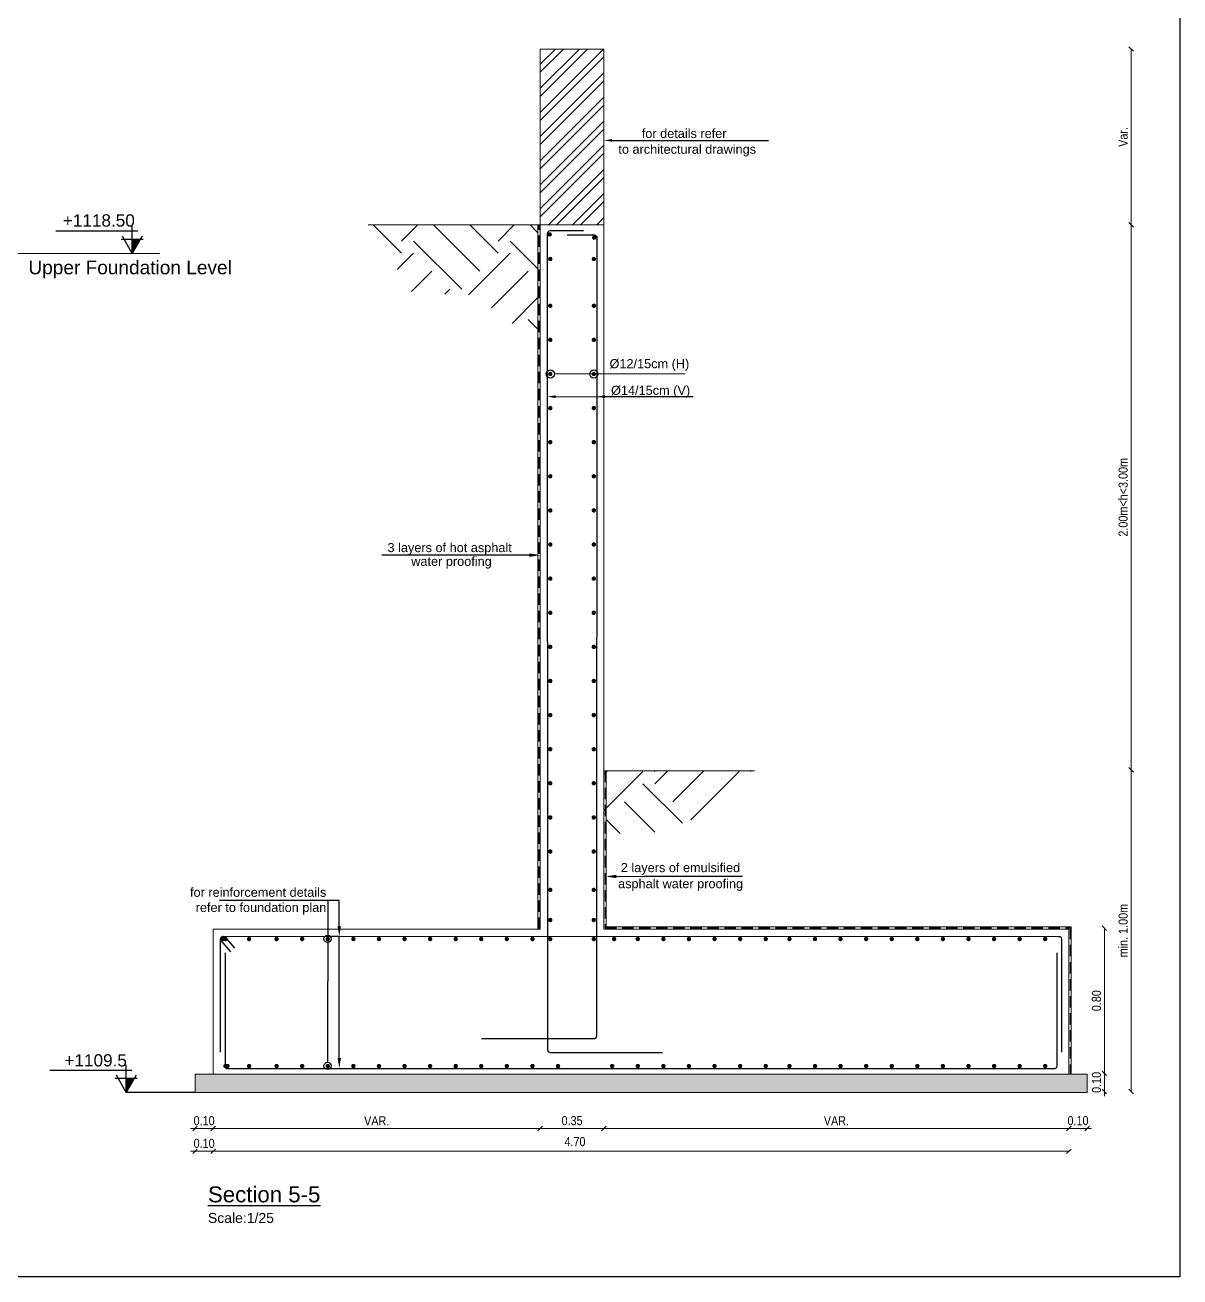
# Model space of a CAD drawing. Header units: metres. Extents: x -55 to 193, y -43 to 92.
# Drawn here: x 146.53 to 171.92, y 11.43 to 38.95 of the extents above; entities that cross this region are included whole.
import ezdxf
from ezdxf import colors
from ezdxf.entities.mleader import LeaderData, LeaderLine
from ezdxf.enums import TextEntityAlignment as Align
from ezdxf.math import Vec2, Vec3

# ---------------------------------------------------------------- set-up
doc = ezdxf.new("R2010")
doc.units = ezdxf.units.M
doc.header["$MEASUREMENT"] = 0
doc.linetypes.add('HIDDEN', pattern=[0.375, 0.25, -0.125])
for name, color, linetype in [('A-LEVELS', 9, 'Continuous'), ('S-BAR', 6, 'Continuous'), ('S-CONCRETE PLANS', 4, 'Continuous'), ('S-HATCH', 9, 'Continuous'), ('S-Leaders', 137, 'Continuous'), ('S-Steel', 3, 'Continuous'), ('S-TEXT SUB TITLE', 2, 'Continuous'), ('S-WATER PROOF', 8, 'HIDDEN')]:
    doc.layers.add(name, color=color, linetype=linetype)
for name, color, linetype, lineweight in [('S-CONCRETE', 2, 'Continuous', 15), ('S-CONCRETE DETAILS', 2, 'Continuous', 15), ('S-DIMENSIONS', 134, 'Continuous', 13), ('S-TEXT-STEEL', 255, 'Continuous', 15)]:
    doc.layers.add(name, color=color, linetype=linetype, lineweight=lineweight)
doc.styles.add('ARIAL', font='arial.ttf')
doc.styles.add('Site 1-200 (m)', font='arial.ttf', dxfattribs={"width": 0.85, "height": 0.2})
doc.styles.get("Standard").update_dxf_attribs({"font": 'arial.ttf'})
doc.styles.add('Tahoma', font='arial.ttf')
doc.dimstyles.new('1-25--', dxfattribs={"dimtxt": 0.36, "dimasz": 0.1, "dimexe": 0.144, "dimexo": 0.144, "dimgap": 0.072, "dimtad": 1, "dimlfac": 0.25, "dimzin": 1, "dimdsep": 46, "dimtxsty": 'Site 1-200 (m)', "dimblk": 'OBLIQUE', "dimcen": 90, "dimse1": 1, "dimse2": 1, "dimclrd": 256, "dimclrt": 256, "dimadec": 3, "dimazin": 0, "dimtfac": 1, "dimtix": 1, "dimtmove": 2, "dimatfit": 3, "dimfxl": 0.144, "dimtolj": 1, "dimlwd": -1, "dimarcsym": 0})
pattern_1 = [(45, (-31.86987494965138, -3.981857262152459), (2e-16, 2.121320343559642), [1.5, -1.5]), (45, (-32.26762251406881, -3.584109697735026), (2e-16, 2.121320343559642), [1.5, -1.5]), (45, (-32.66537007848624, -3.186362133317593), (2e-16, 2.121320343559642), [1.5, -1.5]), (135, (-32.66537007848624, -2.921197090372638), (-2.121320343559642, 4e-16), [1.5, -1.5]), (135, (-32.26762251406881, -2.523449525955204), (-2.121320343559642, 4e-16), [1.5, -1.5]), (135, (-31.86987494965138, -2.125701961537772), (-2.121320343559642, 4e-16), [1.5, -1.5])]

# ---------------------------------------------------------------- blocks, each defined once
blk = doc.blocks.new('LEV')
at = {"layer": 'A-LEVELS'}
blk.add_hatch(color=254, dxfattribs=at).paths.add_polyline_path([(0.1169134295108882, 0.2025000000000006), (0, 0.2025000000000006), (0, 0)])
for p, q in [((0, 0), (0, 0.4050000000000012)), ((0.0810000000000031, 0.3239999999999981), (-1.118999999999996, 0.3239999999999981)), ((0, 0.2025000000000006), (-0.1619999999999919, 0.2025000000000006)), ((0, 0), (-0.144882685902175, 0.2509441731196063)), ((0.144882685902175, 0.2509441731196347), (0, 0)), ((0.1619999999999919, 0.2025000000000006), (0, 0.2025000000000006))]:
    blk.add_line(p, q, dxfattribs=at)
blk = doc.blocks.new('ELEVATION LEVEL')
at = {"layer": 'A-LEVELS', "xscale": -1}
blk.add_blockref('LEV', (0, 0), dxfattribs=at)
at = {"layer": 'A-LEVELS', "style": 'ARIAL'}
blk.add_attdef('+651.35', (0.1127573357080109, 0.4249593952554278), '', height=0.2199999999999998, rotation=359.9993380090004, dxfattribs=at)
blk = doc.blocks.new('S-Close')
at = {"layer": 'S-Steel'}
blk.add_lwpolyline([(-0.2532255480060765, -0.2021581348900043), (-0.0496091623454035, 0.0377893729234875, -0.908352325849596), (0.0442348477027672, -0.0412845239187652), (-0.1585428042623427, -0.2819387570915749)], format="xyb", dxfattribs=at)
blk = doc.blocks.new('_OBLIQUE')
at = {"color": 0, "linetype": 'ByBlock'}
blk.add_line((-0.5, -0.5), (0.5, 0.5), dxfattribs=at)
blk = doc.blocks.new('*D259')
at = {"layer": 'S-DIMENSIONS', "transparency": 16777216}
for p, q in [((170.2625951628541, 15.9038263161695), (170.2625951628541, 16.0038263161695)), ((170.2625951628541, 15.50382631617168), (170.2625951628541, 15.9038263161695)), ((170.2625951628541, 15.50382631617168), (170.2625951628541, 15.40382631617168))]:
    blk.add_line(p, q, dxfattribs=at)
at = {"layer": 'S-DIMENSIONS', "transparency": 16777216, "xscale": 0.1, "yscale": 0.1, "zscale": 0.1}
for p, rotation in [((170.2625951628541, 15.9038263161695), 270), ((170.2625951628541, 15.50382631617168), 90)]:
    blk.add_blockref('_OBLIQUE', p, dxfattribs=dict(at, rotation=rotation))
at = {"layer": 'S-DIMENSIONS', "transparency": 16777216, "insert": (170.0884805653097, 15.70382631617062), "char_height": 0.2, "attachment_point": 5, "rotation": 90, "style": 'Site 1-200 (m)'}
blk.add_mtext('\\A1;0.10', dxfattribs=at)
blk = doc.blocks.new('*D260')
at = {"layer": 'S-DIMENSIONS', "transparency": 16777216}
blk.add_line((170.2625951628541, 15.9038263161695), (170.2625951628541, 19.09673189018112), dxfattribs=at)
at = {"layer": 'S-DIMENSIONS', "transparency": 16777216, "xscale": 0.1, "yscale": 0.1, "zscale": 0.1}
for p, rotation in [((170.2625951628541, 19.09673189018112), 90), ((170.2625951628541, 15.9038263161695), 270)]:
    blk.add_blockref('_OBLIQUE', p, dxfattribs=dict(at, rotation=rotation))
at = {"layer": 'S-DIMENSIONS', "transparency": 16777216, "insert": (170.0884805653097, 17.50027910317534), "char_height": 0.2, "attachment_point": 5, "rotation": 90, "style": 'Site 1-200 (m)'}
blk.add_mtext('\\A1;0.80', dxfattribs=at)
blk = doc.blocks.new('*D265')
at = {"layer": 'S-DIMENSIONS', "transparency": 16777216}
blk.add_line((159.2577098338749, 14.6874697901583), (169.4822433550957, 14.6874697901583), dxfattribs=at)
at = {"layer": 'S-DIMENSIONS', "transparency": 16777216, "xscale": 0.1, "yscale": 0.1, "zscale": 0.1, "rotation": 180}
blk.add_blockref('_OBLIQUE', (159.2577098338749, 14.6874697901583), dxfattribs=at)
at = {"layer": 'S-DIMENSIONS', "transparency": 16777216, "xscale": 0.1, "yscale": 0.1, "zscale": 0.1}
blk.add_blockref('_OBLIQUE', (169.4822433550957, 14.6874697901583), dxfattribs=at)
at = {"layer": 'S-DIMENSIONS', "transparency": 16777216, "insert": (164.3699765944853, 14.85946979015831), "char_height": 0.2, "attachment_point": 5, "style": 'Site 1-200 (m)'}
blk.add_mtext('\\A1;VAR.', dxfattribs=at)
blk = doc.blocks.new('*D266')
at = {"layer": 'S-DIMENSIONS', "transparency": 16777216}
blk.add_line((159.2577098338749, 14.6874697901583), (157.8577098338749, 14.6874697901583), dxfattribs=at)
at = {"layer": 'S-DIMENSIONS', "transparency": 16777216, "xscale": 0.1, "yscale": 0.1, "zscale": 0.1, "rotation": 180}
blk.add_blockref('_OBLIQUE', (157.8577098338749, 14.6874697901583), dxfattribs=at)
at = {"layer": 'S-DIMENSIONS', "transparency": 16777216, "xscale": 0.1, "yscale": 0.1, "zscale": 0.1}
blk.add_blockref('_OBLIQUE', (159.2577098338749, 14.6874697901583), dxfattribs=at)
at = {"layer": 'S-DIMENSIONS', "transparency": 16777216, "insert": (158.5577098338749, 14.86165260052665), "char_height": 0.2, "attachment_point": 5, "style": 'Site 1-200 (m)'}
blk.add_mtext('\\A1;0.35', dxfattribs=at)
blk = doc.blocks.new('*D267')
at = {"layer": 'S-DIMENSIONS', "transparency": 16777216}
blk.add_line((157.8577098338749, 14.6874697901583), (150.6656644649138, 14.6874697901583), dxfattribs=at)
at = {"layer": 'S-DIMENSIONS', "transparency": 16777216, "xscale": 0.1, "yscale": 0.1, "zscale": 0.1, "rotation": 180}
blk.add_blockref('_OBLIQUE', (150.6656644649138, 14.6874697901583), dxfattribs=at)
at = {"layer": 'S-DIMENSIONS', "transparency": 16777216, "xscale": 0.1, "yscale": 0.1, "zscale": 0.1}
blk.add_blockref('_OBLIQUE', (157.8577098338749, 14.6874697901583), dxfattribs=at)
at = {"layer": 'S-DIMENSIONS', "transparency": 16777216, "insert": (154.2616871493943, 14.85946979015831), "char_height": 0.2, "attachment_point": 5, "style": 'Site 1-200 (m)'}
blk.add_mtext('\\A1;VAR.', dxfattribs=at)
blk = doc.blocks.new('*D268')
at = {"layer": 'S-DIMENSIONS', "transparency": 16777216}
for p, q in [((150.2656644649139, 14.6874697901583), (150.1656644649139, 14.6874697901583)), ((150.6656644649138, 14.6874697901583), (150.2656644649139, 14.6874697901583)), ((150.6656644649138, 14.6874697901583), (150.7656644649138, 14.6874697901583))]:
    blk.add_line(p, q, dxfattribs=at)
at = {"layer": 'S-DIMENSIONS', "transparency": 16777216, "xscale": 0.1, "yscale": 0.1, "zscale": 0.1}
blk.add_blockref('_OBLIQUE', (150.2656644649139, 14.6874697901583), dxfattribs=at)
at = {"layer": 'S-DIMENSIONS', "transparency": 16777216, "xscale": 0.1, "yscale": 0.1, "zscale": 0.1, "rotation": 180}
blk.add_blockref('_OBLIQUE', (150.6656644649138, 14.6874697901583), dxfattribs=at)
at = {"layer": 'S-DIMENSIONS', "transparency": 16777216, "insert": (150.4656644649138, 14.86158438770264), "char_height": 0.2, "attachment_point": 5, "style": 'Site 1-200 (m)'}
blk.add_mtext('\\A1;0.10', dxfattribs=at)
blk = doc.blocks.new('*D269')
at = {"layer": 'S-DIMENSIONS', "transparency": 16777216}
for p, q in [((169.4822433550957, 14.6874697901583), (169.3822433550957, 14.6874697901583)), ((169.4822433550957, 14.6874697901583), (169.8822433550957, 14.6874697901583)), ((169.8822433550957, 14.6874697901583), (169.9822433550957, 14.6874697901583))]:
    blk.add_line(p, q, dxfattribs=at)
at = {"layer": 'S-DIMENSIONS', "transparency": 16777216, "xscale": 0.1, "yscale": 0.1, "zscale": 0.1}
blk.add_blockref('_OBLIQUE', (169.4822433550957, 14.6874697901583), dxfattribs=at)
at = {"layer": 'S-DIMENSIONS', "transparency": 16777216, "xscale": 0.1, "yscale": 0.1, "zscale": 0.1, "rotation": 180}
blk.add_blockref('_OBLIQUE', (169.8822433550957, 14.6874697901583), dxfattribs=at)
at = {"layer": 'S-DIMENSIONS', "transparency": 16777216, "insert": (169.6822433550957, 14.86158438770264), "char_height": 0.2, "attachment_point": 5, "style": 'Site 1-200 (m)'}
blk.add_mtext('\\A1;0.10', dxfattribs=at)
blk = doc.blocks.new('*D261')
at = {"layer": 'S-DIMENSIONS', "transparency": 16777216}
for p, q in [((150.2656644649139, 14.18862900614184), (150.1656644649139, 14.18862900614184)), ((150.2656644649139, 14.18862900614184), (150.6656644649138, 14.18862900614184)), ((150.6656644649138, 14.18862900614184), (150.7656644649138, 14.18862900614184))]:
    blk.add_line(p, q, dxfattribs=at)
at = {"layer": 'S-DIMENSIONS', "transparency": 16777216, "xscale": 0.1, "yscale": 0.1, "zscale": 0.1}
blk.add_blockref('_OBLIQUE', (150.2656644649139, 14.18862900614184), dxfattribs=at)
at = {"layer": 'S-DIMENSIONS', "transparency": 16777216, "xscale": 0.1, "yscale": 0.1, "zscale": 0.1, "rotation": 180}
blk.add_blockref('_OBLIQUE', (150.6656644649138, 14.18862900614184), dxfattribs=at)
at = {"layer": 'S-DIMENSIONS', "transparency": 16777216, "insert": (150.4656644649138, 14.36274360368618), "char_height": 0.2, "attachment_point": 5, "style": 'Site 1-200 (m)'}
blk.add_mtext('\\A1;0.10', dxfattribs=at)
blk = doc.blocks.new('*D262')
at = {"layer": 'S-DIMENSIONS', "transparency": 16777216}
blk.add_line((150.6656644649138, 14.18862900614184), (169.4822433550957, 14.18862900614184), dxfattribs=at)
at = {"layer": 'S-DIMENSIONS', "transparency": 16777216, "xscale": 0.1, "yscale": 0.1, "zscale": 0.1, "rotation": 180}
blk.add_blockref('_OBLIQUE', (150.6656644649138, 14.18862900614184), dxfattribs=at)
at = {"layer": 'S-DIMENSIONS', "transparency": 16777216, "xscale": 0.1, "yscale": 0.1, "zscale": 0.1}
blk.add_blockref('_OBLIQUE', (169.4822433550957, 14.18862900614184), dxfattribs=at)
at = {"layer": 'S-DIMENSIONS', "transparency": 16777216, "insert": (158.6211175912787, 14.39970500868452), "char_height": 0.2, "attachment_point": 5, "style": 'Site 1-200 (m)'}
blk.add_mtext('\\A1;4.70', dxfattribs=at)
blk = doc.blocks.new('*D263')
at = {"layer": 'S-DIMENSIONS', "transparency": 16777216}
blk.add_line((170.8505734786393, 22.57806238177158), (170.8505734786393, 34.55889016593812), dxfattribs=at)
at = {"layer": 'S-DIMENSIONS', "transparency": 16777216, "xscale": 0.1, "yscale": 0.1, "zscale": 0.1}
for p, rotation in [((170.8505734786393, 34.55889016593812), 90), ((170.8505734786393, 22.57806238177158), 270)]:
    blk.add_blockref('_OBLIQUE', p, dxfattribs=dict(at, rotation=rotation))
at = {"layer": 'S-DIMENSIONS', "transparency": 16777216, "insert": (170.676390668271, 28.56847627385488), "char_height": 0.2, "attachment_point": 5, "rotation": 90, "style": 'Site 1-200 (m)'}
blk.add_mtext('\\A1;2.00m<h<3.00m', dxfattribs=at)
blk = doc.blocks.new('*D264')
at = {"layer": 'S-DIMENSIONS', "transparency": 16777216}
blk.add_line((170.8505734786393, 22.57806238177159), (170.8505734786393, 15.50382631617168), dxfattribs=at)
at = {"layer": 'S-DIMENSIONS', "transparency": 16777216, "xscale": 0.1, "yscale": 0.1, "zscale": 0.1}
for p, rotation in [((170.8505734786393, 22.57806238177159), 90), ((170.8505734786393, 15.50382631617168), 270)]:
    blk.add_blockref('_OBLIQUE', p, dxfattribs=dict(at, rotation=rotation))
at = {"layer": 'S-DIMENSIONS', "transparency": 16777216, "insert": (170.676458881095, 19.04094434897166), "char_height": 0.2, "attachment_point": 5, "rotation": 90, "style": 'Site 1-200 (m)'}
blk.add_mtext('\\A1;min. 1.00m', dxfattribs=at)
blk = doc.blocks.new('*D271')
at = {"layer": 'S-DIMENSIONS', "transparency": 16777216}
blk.add_line((170.8505734786393, 34.55889016593812), (170.8505734786393, 38.42478379915777), dxfattribs=at)
at = {"layer": 'S-DIMENSIONS', "transparency": 16777216, "xscale": 0.1, "yscale": 0.1, "zscale": 0.1}
for p, rotation in [((170.8505734786393, 38.42478379915777), 90), ((170.8505734786393, 34.55889016593812), 270)]:
    blk.add_blockref('_OBLIQUE', p, dxfattribs=dict(at, rotation=rotation))
at = {"layer": 'S-DIMENSIONS', "transparency": 16777216, "insert": (170.676936370863, 36.49183698254797), "char_height": 0.2, "attachment_point": 5, "rotation": 90, "style": 'Site 1-200 (m)'}
blk.add_mtext('\\A1;Var.', dxfattribs=at)

msp = doc.modelspace()

# ---------------------------------------------------------------- hatches: boundary and pattern name
at = {"layer": 'S-HATCH'}
h = msp.add_hatch(dxfattribs=at)
h.set_pattern_fill('ANSI32', color=256)
h.set_pattern_definition([(45, (116.7629155802276, -38.53568217359665), (-0.2651650429449553, 0.2651650429449553), []), (45, (116.93969227524, -38.53568217359665), (-0.2651650429449553, 0.2651650429449553), [])])
h.paths.add_polyline_path([(157.8577098338994, 38.42478379920371), (159.2577098339266, 38.424783799122), (159.2577098338749, 34.55889016593812), (157.8577098338477, 34.55889016601981)])
h = msp.add_hatch(dxfattribs=at)
h.set_pattern_fill('EARTH', color=256, scale=6, angle=45)
h.set_pattern_definition(pattern_1)
edge = h.paths.add_edge_path()
edge.add_line((157.8077098338738, 34.55889016593812), (157.8077098338738, 31.95124013986304))
edge.add_line((157.8077098338738, 31.95124013986304), (156.4212821470064, 33.0180167643307))
edge.add_line((156.4212821470064, 33.0180167643307), (156.8057248659652, 34.36820994335233))
edge.add_arc((156.8057248659362, 34.39320994328819), 0.0249999999358579, 270.0000000664405, 360.0000000669616)
edge.add_arc((156.8057248659071, 34.39320994337573), 0.0249999999649617, 359.9999998663373, 449.9999998668584)
edge.add_line((156.8057248659652, 34.41820994334069), (156.8057248659652, 34.55889016593812))
edge.add_line((156.8057248659652, 34.55889016593812), (157.8077098338738, 34.55889016593812))
edge = h.paths.add_edge_path()
edge.add_line((155.0549098255812, 33.05366988955956), (154.0739697490308, 34.55889016593812))
edge.add_line((154.0739697490308, 34.55889016593812), (156.8057248659652, 34.55889016593812))
edge.add_line((156.8057248659652, 34.55889016593812), (156.8057248659651, 34.41820994334079))
edge.add_arc((156.8057248659071, 34.39320994334656), 0.024999999994229, 89.99999986698869, 270.0000001332719)
edge.add_line((156.8057248659652, 34.36820994335233), (156.4212821470064, 33.0180167643307))
edge.add_line((156.4212821470064, 33.0180167643307), (155.0549098255812, 33.05366988955956))
h = msp.add_hatch(dxfattribs=at)
h.set_pattern_fill('EARTH', color=256, scale=6, angle=45)
h.set_pattern_definition(pattern_1)
edge = h.paths.add_edge_path()
edge.add_line((159.2577098338749, 22.55687462492114), (159.2577098338749, 21.17844989242833))
edge.add_line((159.2577098338749, 21.17844989242833), (160.2585407835765, 21.16926694887684))
edge.add_line((160.2585407835765, 21.16926694887684), (160.3205281700998, 22.36619440233534))
edge.add_arc((160.3205281701288, 22.39119440227121), 0.0249999999358615, 179.9999999330466, 269.9999999335595, ccw=False)
edge.add_arc((160.3205281701579, 22.39119440235874), 0.0249999999649617, 90.00000013314161, 180.0000001336627, ccw=False)
edge.add_line((160.3205281700998, 22.4161944023237), (160.3205281700998, 22.55687462492114))
edge.add_line((160.3205281700998, 22.55687462492114), (159.2577098338749, 22.55687462492114))
edge = h.paths.add_edge_path()
edge.add_line((161.3242242654671, 21.50902313035471), (162.5712982052149, 22.55687462492114))
edge.add_line((162.5712982052149, 22.55687462492114), (160.3205281700998, 22.55687462492114))
edge.add_line((160.3205281700998, 22.55687462492114), (160.3205281700999, 22.41619440232381))
edge.add_arc((160.3205281701579, 22.39119440232958), 0.0249999999942325, -90.00000013327178, 90.00000013301133, ccw=False)
edge.add_line((160.3205281700998, 22.36619440233534), (160.2585407835765, 21.16926694887684))
edge.add_line((160.2585407835765, 21.16926694887684), (161.3242242654671, 21.50902313035471))
at = {"layer": 'S-HATCH', "ltscale": 0.01}
h = msp.add_hatch(dxfattribs=at)
h.set_pattern_fill('AR-CONC', color=256, scale=0.05, style=0)
h.set_pattern_definition([(50, (-8.476707706136267, 40.83523812745875), (0.3586300913003767, -0.0313760674912976), [0.0375, -0.4125]), (355, (-8.476707706136267, 40.83523812745875), (-0.0693756668065, 0.3760960668500059), [0.03, -0.33]), (100.45144446, (-8.446821865636366, 40.83262345546131), (0.289254423363556, 0.3447199954843148), [0.0318700959999998, -0.3505710559999975]), (46.18420000000001, (-8.476707706136267, 40.93523812746093), (0.5336206653357861, -0.0827596403965383), [0.0562499999999997, -0.618749999999995]), (96.63563549000003, (-8.43223933363629, 40.92834147396092), (0.4673309728371143, 0.4870593003872753), [0.047805171, -0.52585688]), (351.18416399, (-8.476707706136267, 40.93523812746093), (0.4673309725273866, 0.4870593001349951), [0.045, -0.4950000005]), (21, (-8.426707706136312, 40.91023812745947), (0.2984535260592309, -0.2013094453326694), [0.0375, -0.4125]), (326, (-8.426707706136312, 40.91023812745947), (0.1216576659607909, 0.3625750225234265), [0.03, -0.33]), (71.45144474, (-8.401836579136216, 40.89346234045911), (0.4201111883649856, 0.1612655764031769), [0.031870095, -0.350571056]), (37.5, (-8.476707706136267, 40.83523812745875), (0.0060799276586453, 0.1664469269156558), [0, -0.326, 0, -0.335, 0, -0.33125]), (7.499999999999999, (-8.476707706136267, 40.83523812745875), (0.1315347687210743, 0.1972058559411801), [0, -0.191, 0, -0.3185, 0, -0.12625]), (327.5, (-8.588207706136245, 40.83523812745875), (0.2669112180862045, -0.0112774358671899), [0, -0.125, 0, -0.39, 0, -0.5175]), (317.5, (-8.6382077061362, 40.83523812745875), (0.2915930846711932, 0.0500524911661589), [0, -0.1625, 0, -0.259, 0, -0.3675])])
h.paths.add_polyline_path([(169.8822433550957, 15.48263855932123), (169.8822433550957, 15.88263855931905), (150.2656644649139, 15.88263855931905), (150.2656644649139, 15.48263855932123)])

# ---------------------------------------------------------------- linework, layer by layer
at = {"layer": 'A-LEVELS'}
msp.add_line((150.2656644649139, 15.48263855932123), (148.753581927657, 15.48263855932123), dxfattribs=at)
at = {"layer": 'S-BAR', "const_width": 0.0495}
for points in [[(158.0878323559363, 34.34970501949156, 1), (158.0414261059958, 34.34970501949156, 1)], [(159.0205637734755, 34.27769187750487, -1), (159.0669700216718, 34.2776791543216, -1)], [(158.1015974893265, 33.80889016593812, 1), (158.055191239386, 33.80889016593812, 1)], [(159.0136165340759, 33.80876514198454, -1), (159.0600227822721, 33.80875241880125, -1)], [(158.1015974893265, 32.78014207449754, 1), (158.055191239386, 32.78014207449754, 1)], [(159.0132052796663, 32.78001710692067, -1), (159.0596115278626, 32.78000438373739, -1)], [(158.1015974893265, 32.03014207449753, 1), (158.055191239386, 32.03014207449753, 1)], [(158.1015974893265, 32.03014207449753, 1), (158.055191239386, 32.03014207449753, 1)], [(159.0129996524615, 32.03001713510904, -1), (159.0594059006578, 32.03000441192576, -1)], [(159.0129996524615, 32.03001713510904, -1), (159.0594059006578, 32.03000441192576, -1)], [(158.1015974893265, 31.28014207449754, 1), (158.055191239386, 31.28014207449754, 1)], [(158.1015974893265, 31.28014207449754, 1), (158.055191239386, 31.28014207449754, 1)], [(159.0127940252568, 31.2800171632974, -1), (159.0592002734531, 31.28000444011413, -1)], [(159.0127940252568, 31.2800171632974, -1), (159.0592002734531, 31.28000444011413, -1)], [(158.1015974893265, 30.53014207449753, 1), (158.055191239386, 30.53014207449753, 1)], [(158.1015974893265, 30.53014207449753, 1), (158.055191239386, 30.53014207449753, 1)], [(159.012588398052, 30.53001719148577, -1), (159.0589946462483, 30.5300044683025, -1)], [(159.012588398052, 30.53001719148577, -1), (159.0589946462483, 30.5300044683025, -1)], [(158.1015974893265, 29.78014207449753, 1), (158.055191239386, 29.78014207449753, 1)], [(158.1015974893265, 29.78014207449753, 1), (158.055191239386, 29.78014207449753, 1)], [(159.0123827708472, 29.78001721967414, -1), (159.0587890190435, 29.78000449649085, -1)], [(159.0123827708472, 29.78001721967414, -1), (159.0587890190435, 29.78000449649085, -1)], [(158.1015974893265, 29.03014207449754, 1), (158.055191239386, 29.03014207449754, 1)], [(158.1015974893265, 29.03014207449754, 1), (158.055191239386, 29.03014207449754, 1)], [(159.0121771436425, 29.0300172478625, -1), (159.0585833918387, 29.03000452467921, -1)], [(159.0121771436425, 29.0300172478625, -1), (159.0585833918387, 29.03000452467921, -1)], [(158.1015974893265, 28.28014207449753, 1), (158.055191239386, 28.28014207449753, 1)], [(158.1015974893265, 28.28014207449753, 1), (158.055191239386, 28.28014207449753, 1)], [(159.0119715164377, 28.28001727605087, -1), (159.058377764634, 28.28000455286758, -1)], [(159.0119715164377, 28.28001727605087, -1), (159.058377764634, 28.28000455286758, -1)], [(158.1015974893265, 27.53014207449754, 1), (158.055191239386, 27.53014207449754, 1)], [(158.1015974893265, 27.53014207449754, 1), (158.055191239386, 27.53014207449754, 1)], [(159.0117658892329, 27.53001730423923, -1), (159.0581721374292, 27.53000458105595, -1)], [(159.0117658892329, 27.53001730423923, -1), (159.0581721374292, 27.53000458105595, -1)], [(158.1015974893265, 26.78014207449753, 1), (158.055191239386, 26.78014207449753, 1)], [(158.1015974893265, 26.78014207449753, 1), (158.055191239386, 26.78014207449753, 1)], [(159.0115602620282, 26.78001733242759, -1), (159.0579665102245, 26.78000460924432, -1)], [(159.0115602620282, 26.78001733242759, -1), (159.0579665102245, 26.78000460924432, -1)], [(158.1015974893265, 26.03014207449753, 1), (158.055191239386, 26.03014207449753, 1)], [(158.1015974893265, 26.03014207449753, 1), (158.055191239386, 26.03014207449753, 1)], [(159.0113546348234, 26.03001736061596, -1), (159.0577608830197, 26.03000463743268, -1)], [(159.0113546348234, 26.03001736061596, -1), (159.0577608830197, 26.03000463743268, -1)], [(158.1015974893265, 25.28014207449754, 1), (158.055191239386, 25.28014207449754, 1)], [(158.1015974893265, 25.28014207449754, 1), (158.055191239386, 25.28014207449754, 1)], [(159.0111490076186, 25.28001738880433, -1), (159.0575552558149, 25.28000466562105, -1)], [(159.0111490076186, 25.28001738880433, -1), (159.0575552558149, 25.28000466562105, -1)], [(158.1015974893265, 24.53014207449753, 1), (158.055191239386, 24.53014207449753, 1)], [(158.1015974893265, 24.53014207449753, 1), (158.055191239386, 24.53014207449753, 1)], [(159.0109433804138, 24.53001741699269, -1), (159.0573496286101, 24.53000469380941, -1)], [(159.0109433804138, 24.53001741699269, -1), (159.0573496286101, 24.53000469380941, -1)], [(158.1015974893265, 23.78014207449753, 1), (158.055191239386, 23.78014207449753, 1)], [(158.1015974893265, 23.78014207449753, 1), (158.055191239386, 23.78014207449753, 1)], [(159.0107377532091, 23.78001744518106, -1), (159.0571440014054, 23.78000472199778, -1)], [(159.0107377532091, 23.78001744518106, -1), (159.0571440014054, 23.78000472199778, -1)], [(158.1015974893265, 23.03014207449753, 1), (158.055191239386, 23.03014207449753, 1)], [(158.1015974893265, 23.03014207449753, 1), (158.055191239386, 23.03014207449753, 1)], [(159.0105321260043, 23.03001747336942, -1), (159.0569383742006, 23.03000475018614, -1)], [(159.0105321260043, 23.03001747336942, -1), (159.0569383742006, 23.03000475018614, -1)], [(158.1015974893265, 22.28014207449753, 1), (158.055191239386, 22.28014207449753, 1)], [(158.1015974893265, 22.28014207449753, 1), (158.055191239386, 22.28014207449753, 1)], [(159.0103264987995, 22.28001750155779, -1), (159.0567327469958, 22.28000477837451, -1)], [(159.0103264987995, 22.28001750155779, -1), (159.0567327469958, 22.28000477837451, -1)], [(158.1015974893265, 21.53014207449754, 1), (158.055191239386, 21.53014207449754, 1)], [(158.1015974893265, 21.53014207449754, 1), (158.055191239386, 21.53014207449754, 1)], [(159.0101208715948, 21.53001752974615, -1), (159.0565271197911, 21.53000480656287, -1)], [(159.0101208715948, 21.53001752974615, -1), (159.0565271197911, 21.53000480656287, -1)], [(158.1015974893265, 20.78014207449753, 1), (158.055191239386, 20.78014207449753, 1)], [(158.1015974893265, 20.78014207449753, 1), (158.055191239386, 20.78014207449753, 1)], [(159.00991524439, 20.78001755793452, -1), (159.0563214925863, 20.78000483475124, -1)], [(159.00991524439, 20.78001755793452, -1), (159.0563214925863, 20.78000483475124, -1)], [(158.1015974893265, 19.93710940547619, 1), (158.055191239386, 19.93710940547619, 1)], [(158.1015974893265, 19.93710940547619, 1), (158.055191239386, 19.93710940547619, 1)], [(159.009684110455, 19.93698492059812, -1), (159.0560903586513, 19.93697219741484, -1)], [(159.009684110455, 19.93698492059812, -1), (159.0560903586513, 19.93697219741484, -1)], [(158.1015974893265, 19.27413153757818, 1), (158.055191239386, 19.27413153757818, 1)], [(158.1015974893265, 19.27413153757818, 1), (158.055191239386, 19.27413153757818, 1)], [(159.0095023420739, 19.2740070776178, -1), (159.0559085902702, 19.27399435443452, -1)], [(159.0095023420739, 19.2740070776178, -1), (159.0559085902702, 19.27399435443452, -1)], [(150.9188676142325, 18.8556033777307, 1), (150.8724613642921, 18.8556033777307, 1)], [(150.958173389173, 18.8556033777307, 1), (150.9117671392326, 18.8556033777307, 1)], [(151.47725200837, 18.8556033777307, 1), (151.4308457584295, 18.8556033777307, 1)], [(152.0833178592686, 18.8556033777307, 1), (152.0369116093282, 18.8556033777307, 1)], [(152.6458900943165, 18.8556033777307, 1), (152.599483844376, 18.8556033777307, 1)], [(153.2084623293643, 18.8556033777307, 1), (153.1620560794238, 18.8556033777307, 1)], [(153.7710345644121, 18.8556033777307, 1), (153.7246283144716, 18.8556033777307, 1)], [(154.3336067994599, 18.8556033777307, 1), (154.2872005495194, 18.8556033777307, 1)], [(154.8961790345077, 18.8556033777307, 1), (154.8497727845673, 18.8556033777307, 1)], [(155.4587512695555, 18.8556033777307, 1), (155.4123450196151, 18.8556033777307, 1)], [(156.0213235046033, 18.8556033777307, 1), (155.9749172546629, 18.8556033777307, 1)], [(156.5838957396511, 18.8556033777307, 1), (156.5374894897107, 18.8556033777307, 1)], [(157.146467974699, 18.8556033777307, 1), (157.1000617247585, 18.8556033777307, 1)], [(157.7090402097468, 18.8556033777307, 1), (157.6626339598063, 18.8556033777307, 1)], [(158.099968519354, 18.8556033777307, 1), (158.0535622694136, 18.8556033777307, 1)], [(159.0110165642843, 18.85547848688643, -1), (159.0574228124806, 18.85546576370315, -1)], [(159.5039153667769, 18.8556033777307, 1), (159.4575091168365, 18.8556033777307, 1)], [(160.0254420403735, 18.8556033777307, 1), (159.979035790433, 18.8556033777307, 1)], [(160.5880142754213, 18.8556033777307, 1), (160.5416080254809, 18.8556033777307, 1)], [(161.1505865104691, 18.8556033777307, 1), (161.1041802605287, 18.8556033777307, 1)], [(161.7131587455169, 18.8556033777307, 1), (161.6667524955765, 18.8556033777307, 1)], [(162.2757309805647, 18.8556033777307, 1), (162.2293247306243, 18.8556033777307, 1)], [(162.8383032156125, 18.8556033777307, 1), (162.7918969656721, 18.8556033777307, 1)], [(163.3598298892091, 18.8556033777307, 1), (163.3134236392687, 18.8556033777307, 1)], [(163.9224021242569, 18.8556033777307, 1), (163.8759958743165, 18.8556033777307, 1)], [(164.4849743593047, 18.8556033777307, 1), (164.4385681093643, 18.8556033777307, 1)], [(165.0475465943525, 18.8556033777307, 1), (165.0011403444121, 18.8556033777307, 1)], [(165.6101188294003, 18.8556033777307, 1), (165.5637125794599, 18.8556033777307, 1)], [(166.1726910644482, 18.8556033777307, 1), (166.1262848145077, 18.8556033777307, 1)], [(166.735263299496, 18.8556033777307, 1), (166.6888570495555, 18.8556033777307, 1)], [(167.2978355345438, 18.8556033777307, 1), (167.2514292846033, 18.8556033777307, 1)], [(167.8604077695916, 18.8556033777307, 1), (167.8140015196511, 18.8556033777307, 1)], [(168.4229800046394, 18.8556033777307, 1), (168.3765737546989, 18.8556033777307, 1)], [(168.9855522396872, 18.8556033777307, 1), (168.9391459897468, 18.8556033777307, 1)], [(150.958173389173, 16.06296991118757, -1), (150.9117671392326, 16.06296991118757, -1)], [(151.0017347889863, 16.06296991118757, -1), (150.9553285390459, 16.06296991118757, -1)], [(151.47725200837, 16.06296991118757, -1), (151.4308457584295, 16.06296991118757, -1)], [(152.0833178592686, 16.06296991118757, -1), (152.0369116093282, 16.06296991118757, -1)], [(152.6458900943165, 16.06296991118757, -1), (152.599483844376, 16.06296991118757, -1)], [(153.2084623293643, 16.06296991118757, -1), (153.1620560794238, 16.06296991118757, -1)], [(153.7710345644121, 16.06296991118757, -1), (153.7246283144716, 16.06296991118757, -1)], [(154.3336067994599, 16.06296991118757, -1), (154.2872005495194, 16.06296991118757, -1)], [(154.8961790345077, 16.06296991118757, -1), (154.8497727845673, 16.06296991118757, -1)], [(155.4587512695555, 16.06296991118757, -1), (155.4123450196151, 16.06296991118757, -1)], [(156.0213235046033, 16.06296991118757, -1), (155.9749172546629, 16.06296991118757, -1)], [(156.5838957396511, 16.06296991118757, -1), (156.5374894897107, 16.06296991118757, -1)], [(157.146467974699, 16.06296991118757, -1), (157.1000617247585, 16.06296991118757, -1)], [(157.7090402097468, 16.06296991118757, -1), (157.6626339598063, 16.06296991118757, -1)], [(158.2716124447946, 16.06296991118757, -1), (158.2252061948541, 16.06296991118757, -1)], [(159.4628698053257, 16.06296991118757, -1), (159.4164635553852, 16.06296991118757, -1)], [(160.0254420403735, 16.06296991118757, -1), (159.979035790433, 16.06296991118757, -1)], [(160.5880142754213, 16.06296991118757, -1), (160.5416080254809, 16.06296991118757, -1)], [(161.1505865104691, 16.06296991118757, -1), (161.1041802605287, 16.06296991118757, -1)], [(161.7131587455169, 16.06296991118757, -1), (161.6667524955765, 16.06296991118757, -1)], [(162.2757309805647, 16.06296991118757, -1), (162.2293247306243, 16.06296991118757, -1)], [(162.8383032156125, 16.06296991118757, -1), (162.7918969656721, 16.06296991118757, -1)], [(163.3598298892091, 16.06296991118757, -1), (163.3134236392687, 16.06296991118757, -1)], [(163.9224021242569, 16.06296991118757, -1), (163.8759958743165, 16.06296991118757, -1)], [(164.4849743593047, 16.06296991118757, -1), (164.4385681093643, 16.06296991118757, -1)], [(165.0475465943525, 16.06296991118757, -1), (165.0011403444121, 16.06296991118757, -1)], [(165.6101188294003, 16.06296991118757, -1), (165.5637125794599, 16.06296991118757, -1)], [(166.1726910644482, 16.06296991118757, -1), (166.1262848145077, 16.06296991118757, -1)], [(166.735263299496, 16.06296991118757, -1), (166.6888570495555, 16.06296991118757, -1)], [(167.2978355345438, 16.06296991118757, -1), (167.2514292846033, 16.06296991118757, -1)], [(167.8604077695916, 16.06296991118757, -1), (167.8140015196511, 16.06296991118757, -1)], [(168.4229800046394, 16.06296991118757, -1), (168.3765737546989, 16.06296991118757, -1)], [(168.9855522396872, 16.06296991118757, -1), (168.9391459897468, 16.06296991118757, -1)]]:
    msp.add_lwpolyline(points, format="xyb", close=True, dxfattribs=at)
at = {"layer": 'S-CONCRETE'}
for p, q in [((157.8577098338749, 34.55889016593812), (154.0739697490308, 34.55889016593812)), ((157.8577098338749, 19.07554413333066), (157.8577098338749, 34.55889016593812)), ((157.8577098338749, 34.55889016593812), (159.2577098338749, 34.55889016593812)), ((159.2577098338749, 19.07554413333066), (159.2577098338749, 34.55889016593812)), ((159.2577098338749, 22.55687462492114), (162.5712982052149, 22.55687462492114)), ((157.8577098338749, 19.07554413333066), (150.6656644649138, 19.07554413333066)), ((150.6656644649138, 19.07554413333066), (150.6656644649138, 15.88263855931905)), ((169.4822433550957, 19.07554413333066), (159.2577098338749, 19.07554413333066)), ((169.4822433550957, 19.07554413333066), (169.4822433550957, 15.88263855931905)), ((169.8822433550957, 15.88263855931905), (150.2656644649139, 15.88263855931905)), ((150.2656644649139, 15.88263855931905), (150.2656644649139, 15.48263855932123)), ((169.8822433550957, 15.88263855931905), (169.8822433550957, 15.48263855932123)), ((169.8822433550957, 15.48263855932123), (150.2656644649139, 15.48263855932123))]:
    msp.add_line(p, q, dxfattribs=at)
for points in [[(157.8077098338738, 34.55916148371819), (157.8077098338738, 19.07554413333066)], [(159.3077098338749, 22.55687462492114), (159.3077098338749, 19.12554413333066), (169.5322433550957, 19.12554413333066), (169.5322433550957, 15.88263855931905)]]:
    msp.add_lwpolyline(points, dxfattribs=at)
at = {"layer": 'S-CONCRETE DETAILS'}
msp.add_line((159.2577098338749, 34.55889016593812), (159.2577098338877, 38.42478379915777), dxfattribs=at)
at = {"layer": 'S-CONCRETE DETAILS', "linetype": 'HIDDEN', "ltscale": 2000}
msp.add_line((145.9091216263222, 33.93240873759169), (149.481231943404, 33.93240873759169), dxfattribs=at)
at = {"layer": 'S-CONCRETE DETAILS'}
msp.add_lwpolyline([(157.8577098338217, 34.55889016596419), (157.8577098339384, 38.42478379916794), (159.2577098338877, 38.42478379915777), (159.2577098338749, 34.55889016593812)], dxfattribs=at)
at = {"layer": 'S-CONCRETE PLANS', "elevation": 26.42284410040534}
msp.add_lwpolyline([(90.43118117323785, 64.52546163197118), (171.9246748599775, 64.6754616348343), (171.9246748599775, 11.42546061842145), (90.28118120672083, 11.42546061842145)], close=True, dxfattribs=at)
at = {"layer": 'S-DIMENSIONS'}
msp.add_line((158.1683943643564, 31.28014207449754), (161.0427191564032, 31.28014207449754), dxfattribs=at)
at = {"layer": 'S-Leaders', "ltscale": 0.05}
msp.add_line((153.1864015501253, 19.70098591382523), (153.1815960065896, 16.14468726417084), dxfattribs=at)
for centre, radius in [((158.0783943643562, 31.28014207449754), 0.09), ((159.0359971493549, 31.28001080170577), 0.09), ((153.1813830478076, 18.85732101416099), 0.08), ((153.1813830478076, 16.06468754761786), 0.08)]:
    msp.add_circle(centre, radius, dxfattribs=at)
at = {"layer": 'S-Steel'}
for points in [[(158.8096886549822, 34.42415447008869), (158.0715993803391, 34.4242238111547, 0.4142135623730951), (158.0115993802794, 34.36422381115703)], [(159.1037668956853, 34.27767034914492), (159.0926722279118, 16.71879859218917, -0.4140246802293083), (159.0326558030182, 16.65885374023432), (156.5621962446168, 16.65953106518443)], [(158.0115993802932, 34.36422509453409), (158.0176453415457, 16.42093858880503, 0.4140246802293083), (158.0776453291271, 16.3609772844236), (160.5481049803795, 16.3609772844236)], [(158.4507711358851, 34.33774944427123), (159.043783347719, 34.33768551368692, -0.4142135623730951), (159.1037668953473, 34.27766906576791)], [(150.8256644649138, 16.36600770446853), (150.8256644649138, 18.85560337761429, -0.4142135623730951), (150.8856644649138, 18.91560337761196), (169.2450479819326, 18.91308658508872, -0.5021490530384904), (169.3222433550956, 18.85560337761429), (169.3222433550956, 16.36600770446853)], [(150.9256644649138, 18.55560337761138), (150.9256644649138, 16.06600770446926, 0.4142135623730951), (150.9856644649139, 16.00600770447159), (169.1450479819324, 16.00852449699482, 0.5021490530384904), (169.2222433550957, 16.06600770446926), (169.2222433550957, 18.55560337761138)]]:
    msp.add_lwpolyline(points, format="xyb", dxfattribs=at)
at = {"layer": 'S-WATER PROOF'}
msp.add_line((157.8328498589639, 19.07554413333066), (157.8328498589639, 34.55916148371819), dxfattribs=at)
msp.add_lwpolyline([(159.2827098338749, 22.55687462492114), (159.2827098338749, 19.10054413333066), (169.5072433550957, 19.10054413333066), (169.5072433550957, 15.88263855931905)], dxfattribs=at)

# ---------------------------------------------------------------- block references
at = {"layer": 'A-LEVELS'}
ref = msp.add_blockref('ELEVATION LEVEL', (148.885953725492, 33.93240873759169), dxfattribs=dict(at, xscale=-1.5, yscale=1.5, zscale=1.5))
ref.add_attrib('+651.35', '+1118.50', (147.3585082101053, 34.52040645019406), dxfattribs={"height": 0.27, "rotation": 0.0006620080810112, "style": 'ARIAL'})
at = {"layer": 'A-LEVELS', "color": 1}
ref = msp.add_blockref('ELEVATION LEVEL', (148.753581927657, 15.48263855932123), dxfattribs=dict(at, xscale=-1.5, yscale=1.5, zscale=1.5))
ref.add_attrib('+651.35', '+1109.5', (147.39428642714, 16.05397218284884), dxfattribs={"height": 0.27, "rotation": 0.0006620080811617, "style": 'ARIAL'})
at = {"layer": 'S-Steel', "xscale": -1}
msp.add_blockref('S-Close', (150.8856644649138, 18.85560337761429), dxfattribs=at)

# ---------------------------------------------------------------- texts
at = {"layer": 'S-TEXT SUB TITLE', "insert": (157.443717869146, 13.41653066723591), "char_height": 0.35, "width": 13.78776901127724, "attachment_point": 2, "style": 'Tahoma'}
msp.add_mtext('\\pxql;{\\LSection 5-5\\P\\H0.62857x;\\lScale:1/25}', dxfattribs=at)
at = {"layer": 'S-TEXT-STEEL', "ltscale": 0.05, "style": 'ARIAL'}
for s, p in [('for details refer ', (161.0606093014341, 36.57303094289779)), (' to architectural drawings', (161.0504404869963, 36.19696859103948)), ('%%C12/15cm (H)', (160.2575344320973, 31.48181471499841)), ('%%C14/15cm (V)', (160.2840707556113, 30.89589563423527))]:
    msp.add_text(s, height=0.2, dxfattribs=at).set_placement(p, align=Align.MIDDLE)
at = {"layer": 'S-TEXT-STEEL', "style": 'Tahoma'}
msp.add_text('Upper Foundation Level', height=0.3, dxfattribs=at).set_placement((148.8387148894871, 33.47231521764661), align=Align.CENTER)
for s, p in [('3 layers of hot asphalt    ', (154.4980664562391, 27.36314590219485)), ('water proofing', (155.0206308866687, 27.06078110032781)), ('2 layers of emulsified   ', (159.6291781052169, 20.3268471125038)), ('asphalt water proofing', (159.5689474609576, 19.97318718736773))]:
    msp.add_text(s, height=0.2, dxfattribs=at).set_placement(p)
at = {"layer": 'S-TEXT-STEEL', "ltscale": 0.05, "insert": (153.1529392153084, 19.98394895914314, 2.44652071e-08), "char_height": 0.2, "width": 3.106780234014129, "attachment_point": 3, "style": 'ARIAL'}
msp.add_mtext('for reinforcement details refer to foundation plan', dxfattribs=at)

# ---------------------------------------------------------------- dimensions: what is measured, and where the dimension line sits
at = {"layer": 'S-DIMENSIONS'}
for base, p1, p2, text, picture, middle in [((170.8505734786393, 38.42478379915777), (159.2577098338749, 34.55889016593812), (159.257709833903, 38.42478379915777), 'Var.', '*D271', (170.676936370863, 36.49183698254797)), ((170.8505734786393, 34.55889016593812), (159.6488950099048, 22.57806238177159), (159.2577098338749, 34.55889016593812), '2.00m<h<3.00m', '*D263', (170.676390668271, 28.56847627385488)), ((170.8505734786393, 15.50382631617168), (170.8505734786393, 22.57806238177159), (170.8505734786393, 15.50382631617168), 'min. 1.00m', '*D264', (170.676458881095, 19.04094434897166))]:
    dim = msp.add_linear_dim(base=base, p1=p1, p2=p2, angle=90, text=text, dimstyle='1-25--', dxfattribs=at)
    dim.commit()
    dim.dimension.update_dxf_attribs({"geometry": picture, "text_midpoint": middle})
for base, p1, p2, picture, middle in [((150.6656644649138, 14.6874697901583), (157.8577098338749, 19.07554413333066), (150.6656644649138, 19.07554413333066), '*D267', (154.2616871493943, 14.85946979015831)), ((169.4822433550957, 14.6874697901583), (159.2577098338749, 19.07554413333066), (169.4822433550957, 19.07554413333066), '*D265', (164.3699765944853, 14.85946979015831))]:
    dim = msp.add_linear_dim(base=base, p1=p1, p2=p2, text='VAR.', dimstyle='1-25--', dxfattribs=at)
    dim.commit()
    dim.dimension.update_dxf_attribs({"geometry": picture, "text_midpoint": middle})
for base, p1, p2, picture, middle in [((157.8577098338749, 14.6874697901583), (159.2577098338749, 19.07554413333066), (157.8577098338749, 19.07554413333066), '*D266', (158.5577098338749, 14.86165260052665)), ((150.2656644649139, 14.6874697901583), (150.6656644649138, 15.88263855931905), (150.2656644649139, 15.88263855931905), '*D268', (150.4656644649138, 14.86158438770264)), ((150.6656644649138, 14.18862900614184), (150.2656644649139, 15.88263855931905), (150.6656644649138, 15.88263855931905), '*D261', (150.4656644649138, 14.36274360368618)), ((169.8822433550957, 14.6874697901583), (169.4822433550957, 15.88263855931905), (169.8822433550957, 15.88263855931905), '*D269', (169.6822433550957, 14.86158438770264))]:
    dim = msp.add_linear_dim(base=base, p1=p1, p2=p2, dimstyle='1-25--', dxfattribs=at)
    dim.commit()
    dim.dimension.update_dxf_attribs({"geometry": picture, "text_midpoint": middle})
for base, p1, p2, picture, middle in [((170.2625951628541, 19.09673189018112), (169.4653095618304, 15.9038263161695), (169.0653095618303, 19.09673189018112), '*D260', (170.0884805653097, 17.50027910317534)), ((170.2625951628541, 15.9038263161695), (169.4653095618304, 15.50382631617168), (169.4653095618304, 15.9038263161695), '*D259', (170.0884805653097, 15.70382631617062))]:
    dim = msp.add_linear_dim(base=base, p1=p1, p2=p2, angle=90, dimstyle='1-25--', dxfattribs=at)
    dim.commit()
    dim.dimension.update_dxf_attribs({"geometry": picture, "text_midpoint": middle})
dim = msp.add_linear_dim(base=(169.4822433550957, 14.18862900614184), p1=(150.6656644649138, 15.88263855931905), p2=(169.4822433550957, 18.89077769266015), dimstyle='1-25--', dxfattribs=at)
dim.commit()
dim.dimension.update_dxf_attribs({"geometry": '*D262', "text_midpoint": (158.6211175912787, 14.39970500868452), "dimtype": 160})

# ---------------------------------------------------------------- leaders
at = {"layer": 'S-Leaders', "ltscale": 0.05}
ml = msp.add_multileader_mtext('Standard', dxfattribs=at)
ml.set_content(' ', color=256)
ml.set_leader_properties()
ml.build(insert=Vec2(0, 0))
ml.multileader.update_dxf_attribs({"text_right_attachment_type": 6, "dogleg_length": 0.36, "arrow_head_size": 0.18})
ctx = ml.context
ctx.base_point, ctx.char_height, ctx.arrow_head_size, ctx.landing_gap_size, ctx.plane_origin = Vec3(162.8778883045239, 36.41574304045452), 0.18, 0.18, 0.09, Vec3(159.7253843955821, 37.24029738495853)
ctx.right_attachment = 6
notes = []
notes.append((ctx, [(0, (1, 1, 0), (160.8328845937993, 36.41574304045452), (1, 0), 2.045003710724616, [(0, [(159.257709834173, 36.41574304045452)], 0, []), (1, [(159.257709834173, 36.41574304045452)], 0, [])])]))
ctx.mtext.insert, ctx.mtext.flow_direction = Vec3(162.9678883045239, 36.50574304045452), 5
ml = msp.add_multileader_mtext('Standard', dxfattribs=at)
ml.set_content(' ', color=256)
ml.set_leader_properties()
ml.build(insert=Vec2(0, 0))
ml.multileader.update_dxf_attribs({"text_right_attachment_type": 6, "dogleg_length": 0.36, "arrow_head_size": 0.18})
ctx = ml.context
ctx.base_point, ctx.char_height, ctx.arrow_head_size, ctx.landing_gap_size, ctx.plane_origin = Vec3(161.2190018286692, 30.78147351044338), 0.18, 0.18, 0.09, Vec3(154.8790917282483, 35.38482359713401)
ctx.right_attachment = 6
notes.append((ctx, [(0, (1, 1, 0), (160.1855031606608, 30.78147351044338), (1, 0), 1.033498668008397, [(0, [(159.1015578276792, 30.7815096155968)], 0, []), (1, [(158.0128068292973, 30.78074142394248)], 0, [])])]))
ctx.mtext.insert, ctx.mtext.flow_direction = Vec3(161.3090018286692, 30.87147351044338), 5
ml = msp.add_multileader_mtext('Standard', dxfattribs=at)
ml.set_content('{\\fISOCPEUR|b0|i0|c0|p34; }', color=256, style='Tahoma')
ml.set_leader_properties(color=256)
ml.build(insert=Vec2(0, 0))
ml.multileader.update_dxf_attribs({"text_left_attachment_type": 6, "text_right_attachment_type": 6, "dogleg_length": 5, "arrow_head_size": 0.23})
ctx = ml.context
ctx.base_point, ctx.char_height, ctx.arrow_head_size, ctx.landing_gap_size, ctx.plane_origin = Vec3(154.2925006148341, 27.29657048101081), 0.2, 0.23, 0.02, Vec3(160.4436886365426, 38.79152173807091)
ctx.left_attachment, ctx.right_attachment, ctx.attachment_type = 6, 6, 1
notes.append((ctx, [(0, (1, 1, 0), (157.5942828815794, 27.29657048101081), (-1, 0), 3.141782266745297, [(0, [(157.8460278590925, 27.29413925757189)], 0, [])])]))
ctx.mtext.insert, ctx.mtext.flow_direction = Vec3(154.3125006148446, 27.49657048101154), 5
ml = msp.add_multileader_mtext('Standard', dxfattribs=at)
ml.set_content(' ', color=256)
ml.set_leader_properties()
ml.build(insert=Vec2(0, 0))
ml.multileader.update_dxf_attribs({"text_right_attachment_type": 6, "dogleg_length": 0.36, "arrow_head_size": 0.18})
ctx = ml.context
ctx.base_point, ctx.char_height, ctx.arrow_head_size, ctx.landing_gap_size, ctx.plane_origin = Vec3(154.7971224396603, 27.38657048101081), 0.18, 0.18, 0.09, Vec3(157.8060137457008, 40.00629137224541)
ctx.right_attachment, ctx.text_align_type = 6, 2
notes.append((ctx, [(0, (1, 1, 0), (156.8721402206786, 27.29657048101081), (-1, 0), 1.82515420666631, [(0, [(157.8577098338749, 27.29657048101081)], 0, [])])]))
ctx.mtext.insert, ctx.mtext.alignment, ctx.mtext.flow_direction = Vec3(154.9569860140121, 27.4765704810111), 3, 5
ml = msp.add_multileader_mtext('Standard', dxfattribs=at)
ml.set_content('{\\fISOCPEUR|b0|i0|c0|p34; }', color=256, style='Tahoma')
ml.set_leader_properties(color=256)
ml.build(insert=Vec2(0, 0))
ml.multileader.update_dxf_attribs({"text_left_attachment_type": 6, "text_right_attachment_type": 6, "dogleg_length": 5, "arrow_head_size": 0.23})
ctx = ml.context
ctx.base_point, ctx.char_height, ctx.arrow_head_size, ctx.landing_gap_size, ctx.plane_origin = Vec3(162.2242336865365, 20.23720257166224), 0.2, 0.23, 0.02, Vec3(159.09060950048, 20.23034407410251)
ctx.left_attachment, ctx.right_attachment, ctx.attachment_type = 6, 6, 1
notes.append((ctx, [(0, (1, 1, 0), (160.1473327956671, 20.23720257166224), (1, 0), 2.076900890869419, [(0, [(159.3006095004791, 20.23034407410251)], 0, [])])]))
ctx.mtext.insert, ctx.mtext.flow_direction = Vec3(162.2442336865364, 20.43720257165933), 5
ml = msp.add_multileader_mtext('Standard', dxfattribs=at)
ml.set_content('\\A1;{\\fISOCPEUR|b0|i0|c0|p34;         }', color=256, style='Tahoma')
ml.set_leader_properties(color=256)
ml.build(insert=Vec2(0, 0))
ml.multileader.update_dxf_attribs({"text_left_attachment_type": 6, "text_right_attachment_type": 6, "dogleg_length": 0.02, "arrow_head_size": 0.23})
ctx = ml.context
ctx.base_point, ctx.char_height, ctx.arrow_head_size, ctx.landing_gap_size, ctx.plane_origin = Vec3(150.2599468670932, 19.70098591382523), 0.2, 0.23, 0.02, Vec3(124.8976549760719, 26.33450690216337)
ctx.left_attachment, ctx.right_attachment, ctx.attachment_type = 6, 6, 1
notes.append((ctx, [(0, (1, 1, 0), (153.4326889246095, 19.70098591382523), (-1, 0), 2.052742057516326, [(0, [(153.4376443837305, 18.91348659612773)], 0, []), (1, [(153.4376443837305, 18.91348659612773)], 0, [])])]))
ctx.mtext.insert, ctx.mtext.flow_direction = Vec3(150.2799468670934, 19.90098591382596), 5
ml = msp.add_multileader_mtext('Standard', dxfattribs=at)
ml.set_content('', color=256, style='Tahoma')
ml.set_leader_properties(color=256)
ml.build(insert=Vec2(0, 0))
ml.multileader.update_dxf_attribs({"text_left_attachment_type": 6, "text_right_attachment_type": 6, "dogleg_length": 0.2373775363608674, "arrow_head_size": 0.23})
ctx = ml.context
ctx.base_point, ctx.char_height, ctx.arrow_head_size, ctx.landing_gap_size, ctx.plane_origin = Vec3(153.1602668473696, 18.91348659612773), 0.2, 0.23, 0.02, Vec3(153.4381830872386, 17.60392850589144)
ctx.left_attachment, ctx.right_attachment, ctx.attachment_type = 6, 6, 1
notes.append((ctx, [(0, (1, 1, 0), (153.4376443837305, 18.91348659612773), (-1, 0), 0.2373775363608674, [(0, [(153.4381830872386, 16.00840288421577)], 0, [])])]))
ctx.mtext.insert, ctx.mtext.flow_direction = Vec3(153.1802668473696, 19.11348659612773), 5
for ctx, leaders in notes:
    for number, flags, end, landing, length, lines in leaders:
        leader = LeaderData()
        leader.index, (leader.has_last_leader_line, leader.has_dogleg_vector, leader.attachment_direction) = number, flags
        leader.last_leader_point, leader.dogleg_vector, leader.dogleg_length = Vec3(end), Vec3(landing), length
        for number, points, colour, breaks in lines:
            line = LeaderLine()
            line.index, line.vertices, line.color, line.breaks = number, Vec3.list(points), colors.encode_raw_color(colour), breaks
            leader.lines.append(line)
        ctx.leaders.append(leader)

doc.saveas('drawing.dxf')
